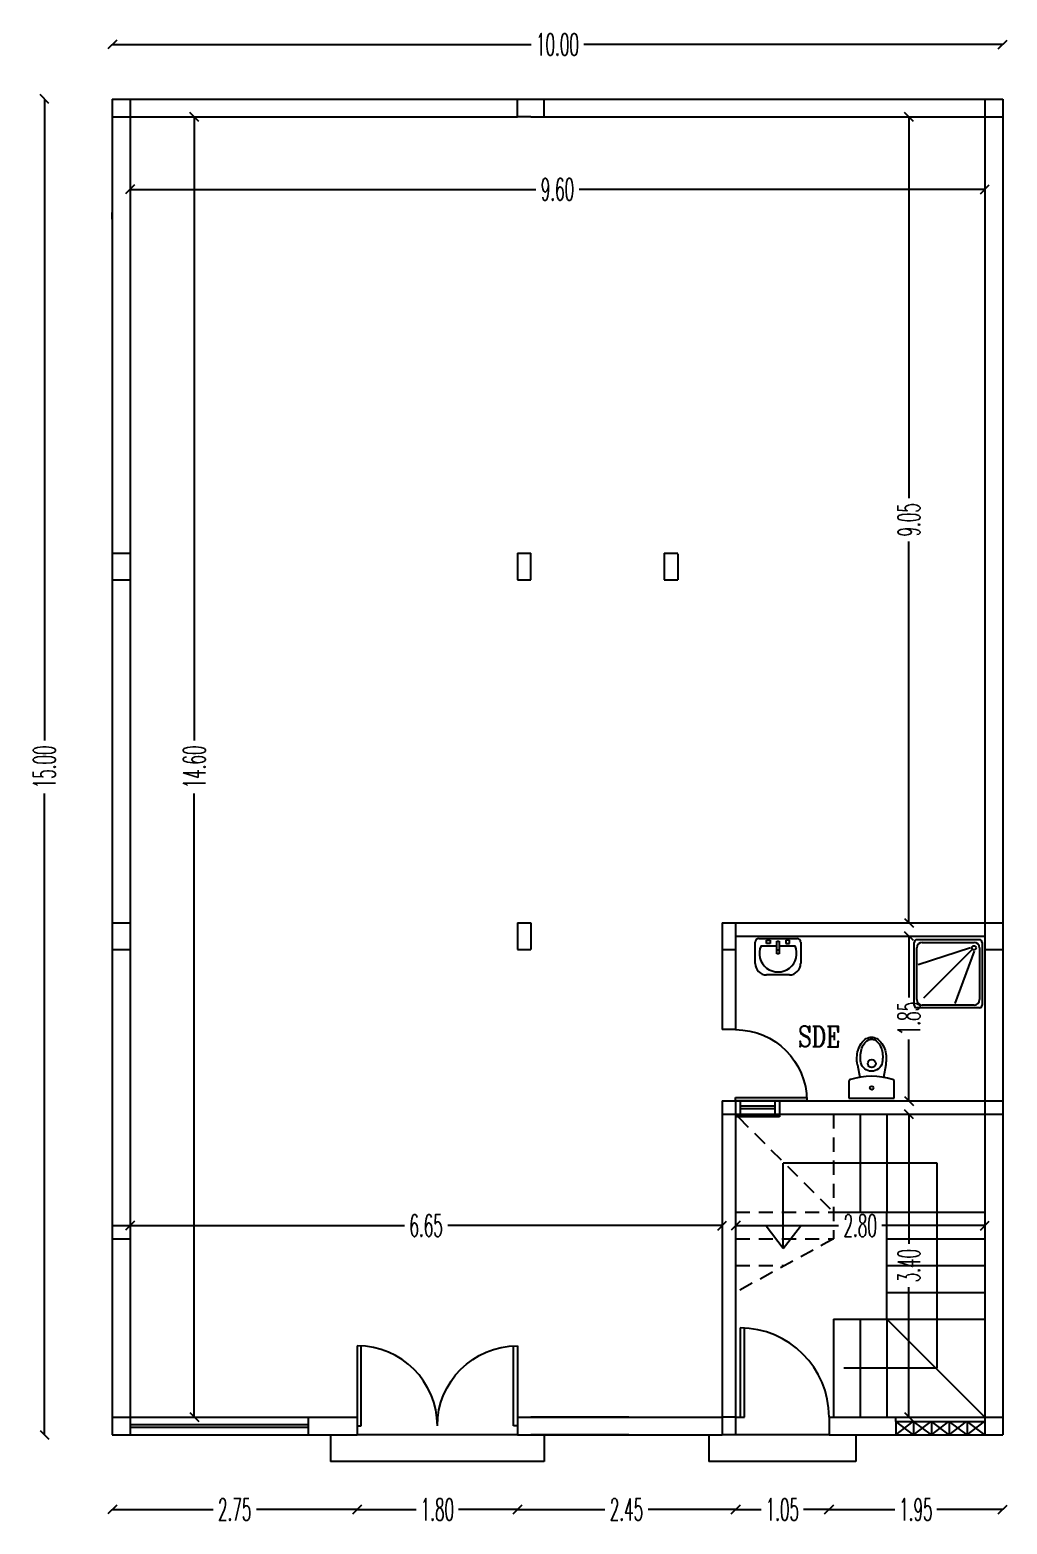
# Model space of a CAD drawing. Extents: x -110 to 3211, y -163 to 893.
# Drawn here: x 157.8 to 168.77, y 97.82 to 114.6 of the extents above; entities that cross this region are included whole.
import ezdxf

# ---------------------------------------------------------------- set-up
doc = ezdxf.new("R2010")
doc.units = 0
doc.header["$LTSCALE"] = 0.8
doc.header["$MEASUREMENT"] = 0
doc.linetypes.add('DASHED', pattern=[0.75, 0.5, -0.25])
doc.layers.get('0').update_dxf_attribs({"color": 5, "linetype": 'CONTINUOUS'})
doc.layers.get('DEFPOINTS').update_dxf_attribs({"linetype": 'CONTINUOUS'})
for name, color, linetype in [('DOOR', 3, 'CONTINUOUS'), ('DRAIN', 2, 'CONTINUOUS'), ('PIPE', 50, 'CONTINUOUS'), ('STR', 5, 'CONTINUOUS'), ('TEXT', 200, 'CONTINUOUS'), ('WALL', 6, 'CONTINUOUS'), ('WIN-PLN', 5, 'CONTINUOUS')]:
    doc.layers.add(name, color=color, linetype=linetype)
doc.styles.add('AYMAN-S', font='romant.shx', dxfattribs={"width": 0.7, "height": 0.15})
doc.styles.add('AYMOONY', font='romant.shx', dxfattribs={"width": 0.5})
doc.styles.add('ROMANT', font='ROMANC.SHX', dxfattribs={"width": 0.75})
doc.dimstyles.new('AYMAN-SIT', dxfattribs={"dimtxt": 0.25, "dimasz": 0.08, "dimexe": 0.18, "dimexo": 0.06, "dimgap": 0.05, "dimtad": 0, "dimzin": 1, "dimdsep": 46, "dimtxsty": 'AYMAN-S', "dimblk1": 'OBLIQUE', "dimblk2": 'OBLIQUE', "dimsah": 1, "dimcen": 0.09, "dimse1": 1, "dimse2": 1, "dimclrd": 256, "dimclre": 256, "dimclrt": 200, "dimadec": 0, "dimazin": 0, "dimtfac": 1, "dimtdec": 4, "dimtix": 1, "dimtmove": 0, "dimatfit": 3, "dimldrblk": 'OBLIQUE', "dimfxl": 1, "dimtolj": 1, "dimtzin": 0, "dimarcsym": 0})

# ---------------------------------------------------------------- blocks, each defined once
blk = doc.blocks.new('_OBLIQUE')
at = {"color": 0, "linetype": 'ByBlock'}
blk.add_line((-0.5, -0.5), (0.5, 0.5), dxfattribs=at)
blk = doc.blocks.new('*D69')
at = {"layer": 'DEFPOINTS', "color": 0, "ltscale": 0.8, "transparency": 16777216}
for p in [(158.873, 113.621), (159.645, 113.621), (158.873, 99.021)]:
    blk.add_point(p, dxfattribs=at)
at = {"layer": 'PIPE', "color": 7, "lineweight": -2, "ltscale": 0.8, "transparency": 16777216}
for p, q in [((159.645, 113.621), (159.645, 106.619)), ((159.645, 99.021), (159.645, 106.024))]:
    blk.add_line(p, q, dxfattribs=at)
at = {"layer": 'PIPE', "color": 7, "lineweight": -2, "ltscale": 0.8, "transparency": 16777216, "xscale": 0.1, "yscale": 0.1, "zscale": 0.1}
for p, rotation in [((159.645, 113.621), 90), ((159.645, 99.021), 270)]:
    blk.add_blockref('_OBLIQUE', p, dxfattribs=dict(at, rotation=rotation))
at = {"layer": 'PIPE', "color": 7, "ltscale": 0.8, "transparency": 16777216, "insert": (159.645, 106.321), "char_height": 0.25, "attachment_point": 5, "rotation": 90, "style": 'AYMOONY'}
blk.add_mtext('\\A1;14.60', dxfattribs=at)
blk = doc.blocks.new('*D70')
at = {"layer": 'DEFPOINTS', "color": 0, "ltscale": 0.8, "transparency": 16777216}
for p in [(157.962, 113.821), (158.723, 113.821), (158.723, 98.821)]:
    blk.add_point(p, dxfattribs=at)
at = {"layer": 'PIPE', "color": 7, "lineweight": -2, "ltscale": 0.8, "transparency": 16777216}
for p, q in [((157.962, 113.821), (157.962, 106.619)), ((157.962, 98.821), (157.962, 106.024))]:
    blk.add_line(p, q, dxfattribs=at)
at = {"layer": 'PIPE', "color": 7, "lineweight": -2, "ltscale": 0.8, "transparency": 16777216, "xscale": 0.1, "yscale": 0.1, "zscale": 0.1}
for p, rotation in [((157.962, 113.821), 90), ((157.962, 98.821), 270)]:
    blk.add_blockref('_OBLIQUE', p, dxfattribs=dict(at, rotation=rotation))
at = {"layer": 'PIPE', "color": 7, "ltscale": 0.8, "transparency": 16777216, "insert": (157.962, 106.321), "char_height": 0.25, "attachment_point": 5, "rotation": 90, "style": 'AYMOONY'}
blk.add_mtext('\\A1;15.00', dxfattribs=at)
blk = doc.blocks.new('*D64')
at = {"layer": 'DEFPOINTS', "color": 0, "ltscale": 0.8, "transparency": 16777216}
for p in [(168.723, 114.434), (158.723, 99.996), (168.723, 99.996)]:
    blk.add_point(p, dxfattribs=at)
at = {"layer": 'PIPE', "color": 7, "lineweight": -2, "ltscale": 0.8, "transparency": 16777216}
for p, q in [((158.723, 114.434), (163.426, 114.434)), ((168.723, 114.434), (164.02, 114.434))]:
    blk.add_line(p, q, dxfattribs=at)
at = {"layer": 'PIPE', "color": 7, "lineweight": -2, "ltscale": 0.8, "transparency": 16777216, "xscale": 0.1, "yscale": 0.1, "zscale": 0.1, "rotation": 180}
blk.add_blockref('_OBLIQUE', (158.723, 114.434), dxfattribs=at)
at = {"layer": 'PIPE', "color": 7, "lineweight": -2, "ltscale": 0.8, "transparency": 16777216, "xscale": 0.1, "yscale": 0.1, "zscale": 0.1}
blk.add_blockref('_OBLIQUE', (168.723, 114.434), dxfattribs=at)
at = {"layer": 'PIPE', "color": 7, "ltscale": 0.8, "transparency": 16777216, "insert": (163.723, 114.434), "char_height": 0.25, "attachment_point": 5, "style": 'AYMOONY'}
blk.add_mtext('\\A1;10.00', dxfattribs=at)
blk = doc.blocks.new('*D65')
at = {"layer": 'DEFPOINTS', "color": 0, "ltscale": 0.8, "transparency": 16777216}
for p in [(158.923, 112.807), (168.523, 112.807), (168.523, 112.807)]:
    blk.add_point(p, dxfattribs=at)
at = {"layer": 'PIPE', "color": 7, "lineweight": -2, "ltscale": 0.8, "transparency": 16777216}
for p, q in [((158.923, 112.807), (163.479, 112.807)), ((168.523, 112.807), (163.966, 112.807))]:
    blk.add_line(p, q, dxfattribs=at)
at = {"layer": 'PIPE', "color": 7, "lineweight": -2, "ltscale": 0.8, "transparency": 16777216, "xscale": 0.1, "yscale": 0.1, "zscale": 0.1, "rotation": 180}
blk.add_blockref('_OBLIQUE', (158.923, 112.807), dxfattribs=at)
at = {"layer": 'PIPE', "color": 7, "lineweight": -2, "ltscale": 0.8, "transparency": 16777216, "xscale": 0.1, "yscale": 0.1, "zscale": 0.1}
blk.add_blockref('_OBLIQUE', (168.523, 112.807), dxfattribs=at)
at = {"layer": 'PIPE', "color": 7, "ltscale": 0.8, "transparency": 16777216, "insert": (163.723, 112.807), "char_height": 0.25, "attachment_point": 5, "style": 'AYMOONY'}
blk.add_mtext('\\A1;9.60', dxfattribs=at)
blk = doc.blocks.new('*D66')
at = {"layer": 'DEFPOINTS', "color": 0, "ltscale": 0.8, "transparency": 16777216}
for p in [(167.67, 113.621), (168.46, 113.621), (168.573, 104.571)]:
    blk.add_point(p, dxfattribs=at)
at = {"layer": 'PIPE', "color": 7, "lineweight": -2, "ltscale": 0.8, "transparency": 16777216}
for p, q in [((167.67, 113.621), (167.67, 109.34)), ((167.67, 104.571), (167.67, 108.853))]:
    blk.add_line(p, q, dxfattribs=at)
at = {"layer": 'PIPE', "color": 7, "lineweight": -2, "ltscale": 0.8, "transparency": 16777216, "xscale": 0.1, "yscale": 0.1, "zscale": 0.1}
for p, rotation in [((167.67, 113.621), 90), ((167.67, 104.571), 270)]:
    blk.add_blockref('_OBLIQUE', p, dxfattribs=dict(at, rotation=rotation))
at = {"layer": 'PIPE', "color": 7, "ltscale": 0.8, "transparency": 16777216, "insert": (167.67, 109.096), "char_height": 0.25, "attachment_point": 5, "rotation": 90, "style": 'AYMOONY'}
blk.add_mtext('\\A1;9.05', dxfattribs=at)
blk = doc.blocks.new('D')
at = {"layer": 'DOOR', "color": 3}
for p, q in [((0, 1), (0, 0)), ((0.05, 0), (0.05, 0.999)), ((0, 0), (0.05, 0))]:
    blk.add_line(p, q, dxfattribs=at)
blk.add_arc((0, 0), 1, 0, 90, dxfattribs=at)
blk = doc.blocks.new('*D67')
at = {"layer": 'DEFPOINTS', "color": 0, "ltscale": 0.8, "transparency": 16777216}
for p in [(167.656, 104.421), (167.67, 102.571), (167.718, 102.571)]:
    blk.add_point(p, dxfattribs=at)
at = {"layer": 'PIPE', "color": 7, "lineweight": -2, "ltscale": 0.8, "transparency": 16777216}
for p, q in [((167.67, 104.421), (167.67, 103.734)), ((167.67, 102.571), (167.67, 103.259))]:
    blk.add_line(p, q, dxfattribs=at)
at = {"layer": 'PIPE', "color": 7, "lineweight": -2, "ltscale": 0.8, "transparency": 16777216, "xscale": 0.1, "yscale": 0.1, "zscale": 0.1}
for p, rotation in [((167.67, 104.421), 90), ((167.67, 102.571), 270)]:
    blk.add_blockref('_OBLIQUE', p, dxfattribs=dict(at, rotation=rotation))
at = {"layer": 'PIPE', "color": 7, "ltscale": 0.8, "transparency": 16777216, "insert": (167.67, 103.496), "char_height": 0.25, "attachment_point": 5, "rotation": 90, "style": 'AYMOONY'}
blk.add_mtext('\\A1;1.85', dxfattribs=at)
blk = doc.blocks.new('*D68')
at = {"layer": 'DEFPOINTS', "color": 0, "ltscale": 0.8, "transparency": 16777216}
for p in [(167.473, 102.421), (167.67, 102.421), (167.473, 99.021)]:
    blk.add_point(p, dxfattribs=at)
at = {"layer": 'PIPE', "color": 7, "lineweight": -2, "ltscale": 0.8, "transparency": 16777216}
for p, q in [((167.67, 102.421), (167.67, 100.965)), ((167.67, 99.021), (167.67, 100.478))]:
    blk.add_line(p, q, dxfattribs=at)
at = {"layer": 'PIPE', "color": 7, "lineweight": -2, "ltscale": 0.8, "transparency": 16777216, "xscale": 0.1, "yscale": 0.1, "zscale": 0.1}
for p, rotation in [((167.67, 102.421), 90), ((167.67, 99.021), 270)]:
    blk.add_blockref('_OBLIQUE', p, dxfattribs=dict(at, rotation=rotation))
at = {"layer": 'PIPE', "color": 7, "ltscale": 0.8, "transparency": 16777216, "insert": (167.67, 100.721), "char_height": 0.25, "attachment_point": 5, "rotation": 90, "style": 'AYMOONY'}
blk.add_mtext('\\A1;3.40', dxfattribs=at)
blk = doc.blocks.new('*D71')
at = {"layer": 'DEFPOINTS', "color": 0, "ltscale": 0.8, "transparency": 16777216}
for p in [(158.923, 101.171), (165.573, 101.171), (165.573, 101.171)]:
    blk.add_point(p, dxfattribs=at)
at = {"layer": 'PIPE', "color": 7, "lineweight": -2, "ltscale": 0.8, "transparency": 16777216}
for p, q in [((158.923, 101.171), (162.004, 101.171)), ((165.573, 101.171), (162.491, 101.171))]:
    blk.add_line(p, q, dxfattribs=at)
at = {"layer": 'PIPE', "color": 7, "lineweight": -2, "ltscale": 0.8, "transparency": 16777216, "xscale": 0.1, "yscale": 0.1, "zscale": 0.1, "rotation": 180}
blk.add_blockref('_OBLIQUE', (158.923, 101.171), dxfattribs=at)
at = {"layer": 'PIPE', "color": 7, "lineweight": -2, "ltscale": 0.8, "transparency": 16777216, "xscale": 0.1, "yscale": 0.1, "zscale": 0.1}
blk.add_blockref('_OBLIQUE', (165.573, 101.171), dxfattribs=at)
at = {"layer": 'PIPE', "color": 7, "ltscale": 0.8, "transparency": 16777216, "insert": (162.248, 101.171), "char_height": 0.25, "attachment_point": 5, "style": 'AYMOONY'}
blk.add_mtext('\\A1;6.65', dxfattribs=at)
blk = doc.blocks.new('*D73')
at = {"layer": 'DEFPOINTS', "color": 0, "ltscale": 0.8, "transparency": 16777216}
for p in [(165.723, 101.171), (168.523, 101.171), (168.523, 101.171)]:
    blk.add_point(p, dxfattribs=at)
at = {"layer": 'PIPE', "color": 7, "lineweight": -2, "ltscale": 0.8, "transparency": 16777216}
for p, q in [((165.723, 101.171), (166.879, 101.171)), ((168.523, 101.171), (167.366, 101.171))]:
    blk.add_line(p, q, dxfattribs=at)
at = {"layer": 'PIPE', "color": 7, "lineweight": -2, "ltscale": 0.8, "transparency": 16777216, "xscale": 0.1, "yscale": 0.1, "zscale": 0.1, "rotation": 180}
blk.add_blockref('_OBLIQUE', (165.723, 101.171), dxfattribs=at)
at = {"layer": 'PIPE', "color": 7, "lineweight": -2, "ltscale": 0.8, "transparency": 16777216, "xscale": 0.1, "yscale": 0.1, "zscale": 0.1}
blk.add_blockref('_OBLIQUE', (168.523, 101.171), dxfattribs=at)
at = {"layer": 'PIPE', "color": 7, "ltscale": 0.8, "transparency": 16777216, "insert": (167.123, 101.171), "char_height": 0.25, "attachment_point": 5, "style": 'AYMOONY'}
blk.add_mtext('\\A1;2.80', dxfattribs=at)
blk = doc.blocks.new('*D77')
at = {"layer": 'DEFPOINTS', "color": 0, "ltscale": 0.8, "transparency": 16777216}
for p in [(158.723, 98.821), (161.474, 98.821), (161.474, 97.983)]:
    blk.add_point(p, dxfattribs=at)
at = {"layer": 'PIPE', "color": 7, "lineweight": -2, "ltscale": 0.8, "transparency": 16777216}
for p, q in [((158.723, 97.983), (159.855, 97.983)), ((161.474, 97.983), (160.342, 97.983))]:
    blk.add_line(p, q, dxfattribs=at)
at = {"layer": 'PIPE', "color": 7, "lineweight": -2, "ltscale": 0.8, "transparency": 16777216, "xscale": 0.1, "yscale": 0.1, "zscale": 0.1, "rotation": 180}
blk.add_blockref('_OBLIQUE', (158.723, 97.983), dxfattribs=at)
at = {"layer": 'PIPE', "color": 7, "lineweight": -2, "ltscale": 0.8, "transparency": 16777216, "xscale": 0.1, "yscale": 0.1, "zscale": 0.1}
blk.add_blockref('_OBLIQUE', (161.474, 97.983), dxfattribs=at)
at = {"layer": 'PIPE', "color": 7, "ltscale": 0.8, "transparency": 16777216, "insert": (160.098, 97.983), "char_height": 0.25, "attachment_point": 5, "style": 'AYMOONY'}
blk.add_mtext('\\A1;2.75', dxfattribs=at)
blk = doc.blocks.new('*D78')
at = {"layer": 'DEFPOINTS', "color": 0, "ltscale": 0.8, "transparency": 16777216}
for p in [(161.474, 98.821), (163.274, 98.821), (163.274, 97.983)]:
    blk.add_point(p, dxfattribs=at)
at = {"layer": 'PIPE', "color": 7, "lineweight": -2, "ltscale": 0.8, "transparency": 16777216}
for p, q in [((161.474, 97.983), (162.136, 97.983)), ((163.274, 97.983), (162.611, 97.983))]:
    blk.add_line(p, q, dxfattribs=at)
at = {"layer": 'PIPE', "color": 7, "lineweight": -2, "ltscale": 0.8, "transparency": 16777216, "xscale": 0.1, "yscale": 0.1, "zscale": 0.1, "rotation": 180}
blk.add_blockref('_OBLIQUE', (161.474, 97.983), dxfattribs=at)
at = {"layer": 'PIPE', "color": 7, "lineweight": -2, "ltscale": 0.8, "transparency": 16777216, "xscale": 0.1, "yscale": 0.1, "zscale": 0.1}
blk.add_blockref('_OBLIQUE', (163.274, 97.983), dxfattribs=at)
at = {"layer": 'PIPE', "color": 7, "ltscale": 0.8, "transparency": 16777216, "insert": (162.374, 97.983), "char_height": 0.25, "attachment_point": 5, "style": 'AYMOONY'}
blk.add_mtext('\\A1;1.80', dxfattribs=at)
blk = doc.blocks.new('*D79')
at = {"layer": 'DEFPOINTS', "color": 0, "ltscale": 0.8, "transparency": 16777216}
for p in [(163.274, 98.821), (165.723, 98.821), (165.723, 97.983)]:
    blk.add_point(p, dxfattribs=at)
at = {"layer": 'PIPE', "color": 7, "lineweight": -2, "ltscale": 0.8, "transparency": 16777216}
for p, q in [((163.274, 97.983), (164.255, 97.983)), ((165.723, 97.983), (164.742, 97.983))]:
    blk.add_line(p, q, dxfattribs=at)
at = {"layer": 'PIPE', "color": 7, "lineweight": -2, "ltscale": 0.8, "transparency": 16777216, "xscale": 0.1, "yscale": 0.1, "zscale": 0.1, "rotation": 180}
blk.add_blockref('_OBLIQUE', (163.274, 97.983), dxfattribs=at)
at = {"layer": 'PIPE', "color": 7, "lineweight": -2, "ltscale": 0.8, "transparency": 16777216, "xscale": 0.1, "yscale": 0.1, "zscale": 0.1}
blk.add_blockref('_OBLIQUE', (165.723, 97.983), dxfattribs=at)
at = {"layer": 'PIPE', "color": 7, "ltscale": 0.8, "transparency": 16777216, "insert": (164.498, 97.983), "char_height": 0.25, "attachment_point": 5, "style": 'AYMOONY'}
blk.add_mtext('\\A1;2.45', dxfattribs=at)
blk = doc.blocks.new('*D80')
at = {"layer": 'DEFPOINTS', "color": 0, "ltscale": 0.8, "transparency": 16777216}
for p in [(165.723, 98.821), (166.773, 98.821), (166.773, 97.983)]:
    blk.add_point(p, dxfattribs=at)
at = {"layer": 'PIPE', "color": 7, "lineweight": -2, "ltscale": 0.8, "transparency": 16777216}
for p, q in [((165.723, 97.983), (166.01, 97.983)), ((166.773, 97.983), (166.485, 97.983))]:
    blk.add_line(p, q, dxfattribs=at)
at = {"layer": 'PIPE', "color": 7, "lineweight": -2, "ltscale": 0.8, "transparency": 16777216, "xscale": 0.1, "yscale": 0.1, "zscale": 0.1, "rotation": 180}
blk.add_blockref('_OBLIQUE', (165.723, 97.983), dxfattribs=at)
at = {"layer": 'PIPE', "color": 7, "lineweight": -2, "ltscale": 0.8, "transparency": 16777216, "xscale": 0.1, "yscale": 0.1, "zscale": 0.1}
blk.add_blockref('_OBLIQUE', (166.773, 97.983), dxfattribs=at)
at = {"layer": 'PIPE', "color": 7, "ltscale": 0.8, "transparency": 16777216, "insert": (166.248, 97.983), "char_height": 0.25, "attachment_point": 5, "style": 'AYMOONY'}
blk.add_mtext('\\A1;1.05', dxfattribs=at)
blk = doc.blocks.new('*D81')
at = {"layer": 'DEFPOINTS', "color": 0, "ltscale": 0.8, "transparency": 16777216}
for p in [(166.773, 98.821), (168.723, 98.821), (168.723, 97.983)]:
    blk.add_point(p, dxfattribs=at)
at = {"layer": 'PIPE', "color": 7, "lineweight": -2, "ltscale": 0.8, "transparency": 16777216}
for p, q in [((166.773, 97.983), (167.51, 97.983)), ((168.723, 97.983), (167.985, 97.983))]:
    blk.add_line(p, q, dxfattribs=at)
at = {"layer": 'PIPE', "color": 7, "lineweight": -2, "ltscale": 0.8, "transparency": 16777216, "xscale": 0.1, "yscale": 0.1, "zscale": 0.1, "rotation": 180}
blk.add_blockref('_OBLIQUE', (166.773, 97.983), dxfattribs=at)
at = {"layer": 'PIPE', "color": 7, "lineweight": -2, "ltscale": 0.8, "transparency": 16777216, "xscale": 0.1, "yscale": 0.1, "zscale": 0.1}
blk.add_blockref('_OBLIQUE', (168.723, 97.983), dxfattribs=at)
at = {"layer": 'PIPE', "color": 7, "ltscale": 0.8, "transparency": 16777216, "insert": (167.748, 97.983), "char_height": 0.25, "attachment_point": 5, "style": 'AYMOONY'}
blk.add_mtext('\\A1;1.95', dxfattribs=at)

msp = doc.modelspace()

# ---------------------------------------------------------------- hatches: boundary and pattern name
at = {"layer": 'WIN-PLN', "ltscale": 0.8}
h = msp.add_hatch(dxfattribs=at)
h.set_pattern_fill('NET', color=256, scale=0.1, angle=45, style=0)
h.paths.add_polyline_path([(166.215, 102.391), (166.215, 102.421), (165.723, 102.421), (165.723, 102.391)])

# ---------------------------------------------------------------- linework, layer by layer
for p, q in [((165.983, 104.394), (166.416, 104.394)), ((166.072, 104.339), (166.072, 104.377)), ((166.072, 104.377), (166.11, 104.377)), ((166.11, 104.377), (166.11, 104.339)), ((166.327, 104.377), (166.289, 104.377)), ((166.289, 104.377), (166.289, 104.339)), ((166.327, 104.339), (166.327, 104.377)), ((167.759, 104.382), (168.462, 104.382)), ((165.945, 104.113), (165.945, 104.355)), ((166.008, 104.313), (166.187, 104.313)), ((166.11, 104.339), (166.072, 104.339)), ((166.187, 104.364), (166.212, 104.364)), ((166.187, 104.224), (166.187, 104.364)), ((166.212, 104.262), (166.187, 104.262)), ((166.212, 104.224), (166.187, 104.224)), ((166.212, 104.364), (166.212, 104.224)), ((166.212, 104.313), (166.391, 104.313)), ((166.289, 104.339), (166.327, 104.339)), ((166.455, 104.355), (166.455, 104.113)), ((167.728, 103.647), (167.728, 104.351)), ((167.759, 103.708), (167.759, 104.29)), ((168.363, 104.29), (167.774, 104.099)), ((167.82, 104.351), (168.401, 104.351)), ((168.378, 104.267), (167.835, 103.724)), ((168.401, 104.252), (168.187, 103.663)), ((168.462, 104.29), (168.462, 103.708)), ((168.493, 104.351), (168.493, 103.647)), ((166.327, 103.986), (166.072, 103.986)), ((168.462, 103.617), (167.759, 103.617)), ((168.401, 103.647), (167.82, 103.647)), ((167.092, 102.977), (167.117, 102.835)), ((167.409, 102.977), (167.384, 102.835)), ((166.995, 102.794), (166.995, 102.602)), ((167.505, 102.602), (167.505, 102.794)), ((166.995, 102.602), (167.505, 102.602))]:
    msp.add_line(p, q)
msp.add_lwpolyline([(167.092, 102.977, -0.118499), (167.099, 103.141, -0.081032), (167.134, 103.216, -0.107012), (167.191, 103.27, -0.137195), (167.25, 103.287, -0.137195), (167.31, 103.27, -0.107012), (167.367, 103.216, -0.081032), (167.402, 103.141, -0.118499), (167.409, 102.977, -0.069003)], format="xyb")
msp.add_lwpolyline([(167.131, 103.002, -0.118499), (167.137, 103.148, -0.081032), (167.166, 103.212, -0.107012), (167.211, 103.254, -0.137195), (167.25, 103.265, -0.137195), (167.29, 103.254, -0.107012), (167.335, 103.212, -0.081032), (167.364, 103.148, -0.118499), (167.37, 103.002, -0.820787)], format="xyb", close=True)
for centre, radius in [((168.401, 104.29), 0.023), ((167.252, 102.99), 0.045), ((167.252, 102.717), 0.02)]:
    msp.add_circle(centre, radius)
for centre, radius, start, end in [((165.983, 104.355), 0.0382, 90, 180), ((166.416, 104.355), 0.0382, 0, 90), ((167.759, 104.351), 0.0306, 90, 180), ((168.462, 104.351), 0.0306, 0, 90), ((166.2, 104.228), 0.209, 156.067, 23.933), ((167.82, 104.29), 0.0612, 90, 180), ((168.401, 104.29), 0.0612, 0, 90), ((166.072, 104.113), 0.127, 180, 270), ((166.327, 104.113), 0.127, 270, 0), ((167.82, 103.708), 0.0612, 180, 270), ((168.401, 103.708), 0.0612, 270, 0), ((167.759, 103.647), 0.0306, 180, 270), ((168.462, 103.647), 0.0306, 270, 0), ((167.014, 102.794), 0.0185, 90.0033, 180.0033), ((167.251, 102.059), 0.789, 72.57, 107.4367), ((167.487, 102.794), 0.0185, 0.0033, 90.0033)]:
    msp.add_arc(centre, radius, start, end)
at = {"layer": 'DOOR', "ltscale": 0.8}
for p, q in [((165.523, 99.021), (165.573, 99.021)), ((165.723, 99.021), (165.773, 99.021))]:
    msp.add_line(p, q, dxfattribs=at)
at = {"layer": 'DRAIN', "color": 7, "ltscale": 0.8}
for p, q in [((167.523, 98.971), (167.523, 99.021)), ((167.523, 98.821), (167.718, 98.971)), ((167.723, 98.821), (167.523, 98.971)), ((167.523, 98.971), (168.523, 98.971)), ((167.723, 98.821), (167.918, 98.971)), ((167.923, 98.821), (167.723, 98.971)), ((167.923, 98.821), (168.118, 98.971)), ((168.123, 98.821), (167.923, 98.971)), ((168.123, 98.821), (168.318, 98.971)), ((168.323, 98.821), (168.123, 98.971)), ((168.323, 98.821), (168.518, 98.971)), ((168.523, 98.821), (168.323, 98.971))]:
    msp.add_line(p, q, dxfattribs=at)
at = {"layer": 'PIPE', "color": 7, "ltscale": 0.8}
for p, q in [((167.986, 101.871), (166.259, 101.871)), ((166.259, 100.913), (166.259, 101.871)), ((167.986, 99.571), (167.986, 101.871)), ((166.259, 100.913), (166.068, 101.164)), ((166.259, 100.913), (166.451, 101.164)), ((167.986, 99.571), (166.94, 99.571))]:
    msp.add_line(p, q, dxfattribs=at)
at = {"layer": 'STR', "color": 252, "linetype": 'DASHED', "ltscale": 0.4}
for p, q in [((165.753, 102.391), (166.823, 101.321)), ((166.823, 102.421), (166.823, 101.021)), ((165.723, 101.321), (166.823, 101.321)), ((165.723, 101.021), (166.823, 101.021)), ((166.823, 101.021), (165.723, 100.421)), ((165.723, 100.721), (166.273, 100.721))]:
    msp.add_line(p, q, dxfattribs=at)
at = {"layer": 'STR', "color": 252}
for p, q in [((167.123, 102.421), (167.123, 101.321)), ((167.423, 102.421), (167.423, 101.321)), ((166.823, 101.321), (168.523, 101.321)), ((167.423, 100.121), (167.423, 101.321)), ((167.423, 101.021), (168.523, 101.021)), ((167.423, 100.721), (168.523, 100.721)), ((167.423, 100.421), (168.523, 100.421)), ((166.823, 100.121), (168.523, 100.121)), ((166.823, 100.121), (166.823, 99.021)), ((167.123, 100.121), (167.123, 99.021)), ((167.423, 100.121), (167.423, 99.021)), ((167.423, 100.121), (168.523, 99.021)), ((161.174, 98.821), (161.174, 98.521)), ((163.274, 98.821), (161.474, 98.821)), ((163.574, 98.821), (163.574, 98.521)), ((165.423, 98.821), (165.423, 98.521)), ((166.773, 98.821), (165.723, 98.821)), ((167.073, 98.821), (167.073, 98.521)), ((163.574, 98.521), (161.174, 98.521)), ((167.073, 98.521), (165.423, 98.521))]:
    msp.add_line(p, q, dxfattribs=at)
at = {"layer": 'WALL'}
for p, q in [((158.723, 113.821), (158.723, 98.821)), ((158.723, 113.821), (168.723, 113.821)), ((158.723, 113.821), (158.723, 99.996)), ((158.923, 113.821), (158.923, 98.821)), ((163.274, 113.621), (163.274, 113.821)), ((163.574, 113.621), (163.574, 113.821)), ((168.523, 113.821), (168.523, 103.471)), ((168.723, 113.821), (168.723, 103.471)), ((158.723, 113.621), (163.274, 113.621)), ((163.424, 113.621), (163.274, 113.621)), ((163.424, 113.621), (168.723, 113.621)), ((158.723, 112.621), (158.723, 112.546)), ((158.723, 112.621), (158.723, 112.546)), ((158.723, 112.471), (158.723, 112.546)), ((158.723, 112.471), (158.723, 112.546)), ((158.723, 108.721), (158.923, 108.721)), ((163.274, 108.721), (163.424, 108.721)), ((163.274, 108.721), (163.274, 108.421)), ((163.424, 108.421), (163.424, 108.721)), ((164.923, 108.721), (165.073, 108.721)), ((164.923, 108.721), (164.923, 108.421)), ((164.923, 108.716), (164.923, 108.421)), ((165.073, 108.716), (165.073, 108.421)), ((158.723, 108.421), (158.923, 108.421)), ((163.274, 108.421), (163.424, 108.421)), ((164.923, 108.421), (165.073, 108.421)), ((158.723, 104.571), (158.923, 104.571)), ((163.274, 104.571), (163.424, 104.571)), ((163.274, 104.571), (163.274, 104.271)), ((163.424, 104.571), (163.424, 104.271)), ((165.573, 104.571), (168.723, 104.571)), ((165.573, 104.571), (165.573, 103.371)), ((165.723, 104.571), (165.723, 103.371)), ((165.723, 104.421), (168.523, 104.421)), ((158.723, 104.271), (158.923, 104.271)), ((163.274, 104.271), (163.424, 104.271)), ((165.573, 104.271), (165.723, 104.271)), ((168.523, 104.271), (168.723, 104.271)), ((165.723, 103.371), (165.573, 103.371)), ((168.523, 103.471), (168.523, 98.971)), ((168.723, 103.471), (168.723, 98.821)), ((165.573, 102.571), (168.723, 102.571)), ((165.573, 102.571), (165.573, 98.821)), ((165.723, 102.571), (165.723, 98.821)), ((166.215, 102.571), (166.215, 102.421)), ((165.573, 102.421), (168.723, 102.421)), ((158.723, 101.171), (158.923, 101.171)), ((158.723, 101.021), (158.923, 101.021)), ((158.723, 99.021), (161.474, 99.021)), ((160.923, 99.021), (160.923, 98.821)), ((161.474, 99.021), (161.474, 98.821)), ((163.274, 99.021), (163.274, 98.821)), ((163.274, 99.021), (165.573, 99.021)), ((164.523, 99.021), (163.424, 99.021)), ((165.723, 99.021), (165.573, 99.021)), ((166.773, 99.021), (168.723, 99.021)), ((166.773, 99.021), (166.773, 98.821)), ((168.523, 98.971), (168.523, 98.821)), ((158.723, 98.821), (161.474, 98.821)), ((163.274, 98.821), (165.573, 98.821)), ((164.523, 98.821), (163.424, 98.821)), ((165.723, 98.821), (165.573, 98.821)), ((166.773, 98.821), (168.573, 98.821)), ((168.573, 98.821), (168.723, 98.821)), ((168.573, 98.821), (168.723, 98.821)), ((168.573, 98.821), (168.723, 98.821))]:
    msp.add_line(p, q, dxfattribs=at)
at = {"layer": 'WALL', "color": 7}
for p, q in [((167.523, 98.971), (167.523, 98.821)), ((167.723, 98.971), (167.723, 98.821)), ((167.923, 98.971), (167.923, 98.821)), ((168.123, 98.971), (168.123, 98.821)), ((168.323, 98.971), (168.323, 98.821))]:
    msp.add_line(p, q, dxfattribs=at)
at = {"layer": 'WIN-PLN', "ltscale": 0.8}
for p, q in [((165.773, 102.571), (165.773, 102.421)), ((166.165, 102.571), (166.165, 102.421)), ((166.215, 102.391), (165.723, 102.391)), ((166.165, 102.511), (165.773, 102.511)), ((166.165, 102.481), (165.773, 102.481)), ((166.215, 102.421), (166.215, 102.391)), ((158.923, 98.936), (160.923, 98.936)), ((158.923, 98.906), (160.923, 98.906))]:
    msp.add_line(p, q, dxfattribs=at)

# ---------------------------------------------------------------- block references
at = {"layer": 'DOOR', "ltscale": 0.8, "xscale": -0.799999999999983, "yscale": 0.8000000000000114, "zscale": 0.8, "rotation": 270}
msp.add_blockref('D', (165.723, 102.571), dxfattribs=at)
at = {"layer": 'DOOR', "ltscale": 0.8}
msp.add_blockref('D', (165.773, 99.021), dxfattribs=at)
for p, xscale, yscale, zscale in [((161.474, 98.921), 0.8999999999999773, 0.8999999999999773, 0.8999999999999773), ((163.274, 98.921), -0.9000000000000057, 0.9000000000000057, 0.9000000000000057)]:
    msp.add_blockref('D', p, dxfattribs=dict(at, xscale=xscale, yscale=yscale, zscale=zscale))

# ---------------------------------------------------------------- texts
at = {"layer": 'TEXT', "color": 7, "ltscale": 61, "style": 'ROMANT', "width": 0.75}
msp.add_text('SDE', height=0.2334, dxfattribs=at).set_placement((166.426, 103.177))

# ---------------------------------------------------------------- dimensions: what is measured, and where the dimension line sits
at = {"layer": 'PIPE', "ltscale": 0.8}
for base, p1, p2, angle, picture, middle in [((168.723, 114.434), (158.723, 99.996), (168.723, 99.996), 0, '*D64', (163.723, 114.434)), ((157.962, 113.821), (158.723, 98.821), (158.723, 113.821), 270, '*D70', (157.962, 106.321)), ((167.67, 113.621), (168.573, 104.571), (168.46, 113.621), 270, '*D66', (167.67, 109.096)), ((168.523, 112.807), (158.923, 112.807), (168.523, 112.807), 0, '*D65', (163.723, 112.807)), ((167.67, 102.571), (167.656, 104.421), (167.718, 102.571), 270, '*D67', (167.67, 103.496)), ((167.67, 102.421), (167.473, 99.021), (167.473, 102.421), 270, '*D68', (167.67, 100.721))]:
    dim = msp.add_linear_dim(base=base, p1=p1, p2=p2, angle=angle, dimstyle='AYMAN-SIT', override={"dimasz": 0.1, "dimexe": 0.006, "dimtxsty": 'AYMOONY', "dimclrd": 7, "dimclrt": 7, "dimtdec": 2}, dxfattribs=at)
    dim.commit()
    dim.dimension.update_dxf_attribs({"geometry": picture, "text_midpoint": middle})
dim = msp.add_aligned_dim(p1=(158.873, 99.021), p2=(158.873, 113.621), distance=-0.772, dimstyle='AYMAN-SIT', override={"dimasz": 0.1, "dimexe": 0.006, "dimtxsty": 'AYMOONY', "dimclrd": 7, "dimclrt": 7, "dimtdec": 2}, dxfattribs=at)
dim.commit()
dim.dimension.update_dxf_attribs({"geometry": '*D69', "text_midpoint": (159.645, 106.321)})
for base, p1, p2, override, picture, middle in [((165.573, 101.171), (158.923, 101.171), (165.573, 101.171), {"dimasz": 0.1, "dimexe": 0.006, "dimtxsty": 'AYMOONY', "dimclrd": 7, "dimclrt": 7, "dimtdec": 2}, '*D71', (162.248, 101.171)), ((168.523, 101.171), (165.723, 101.171), (168.523, 101.171), {"dimasz": 0.1, "dimexe": 0.006, "dimtxsty": 'AYMOONY', "dimclrd": 7, "dimclrt": 7, "dimtdec": 2}, '*D73', (167.123, 101.171)), ((161.474, 97.983), (158.723, 98.821), (161.474, 98.821), {"dimasz": 0.1, "dimexe": 0.006, "dimtxsty": 'AYMOONY', "dimclrd": 7, "dimclrt": 7, "dimtdec": 2}, '*D77', (160.098, 97.983)), ((163.274, 97.983), (161.474, 98.821), (163.274, 98.821), {"dimasz": 0.1, "dimexe": 0.006, "dimtxsty": 'AYMOONY', "dimclrd": 7, "dimclrt": 7, "dimtdec": 2, "dimtmove": 1}, '*D78', (162.374, 97.983)), ((165.723, 97.983), (163.274, 98.821), (165.723, 98.821), {"dimasz": 0.1, "dimexe": 0.006, "dimtxsty": 'AYMOONY', "dimclrd": 7, "dimclrt": 7, "dimtdec": 2, "dimtmove": 1}, '*D79', (164.498, 97.983)), ((166.773, 97.983), (165.723, 98.821), (166.773, 98.821), {"dimasz": 0.1, "dimexe": 0.006, "dimtxsty": 'AYMOONY', "dimclrd": 7, "dimclrt": 7, "dimtdec": 2, "dimtmove": 1}, '*D80', (166.248, 97.983)), ((168.723, 97.983), (166.773, 98.821), (168.723, 98.821), {"dimasz": 0.1, "dimexe": 0.006, "dimtxsty": 'AYMOONY', "dimclrd": 7, "dimclrt": 7, "dimtdec": 2, "dimtmove": 1}, '*D81', (167.748, 97.983))]:
    dim = msp.add_linear_dim(base=base, p1=p1, p2=p2, dimstyle='AYMAN-SIT', override=override, dxfattribs=at)
    dim.commit()
    dim.dimension.update_dxf_attribs({"geometry": picture, "text_midpoint": middle})

doc.saveas('drawing.dxf')
